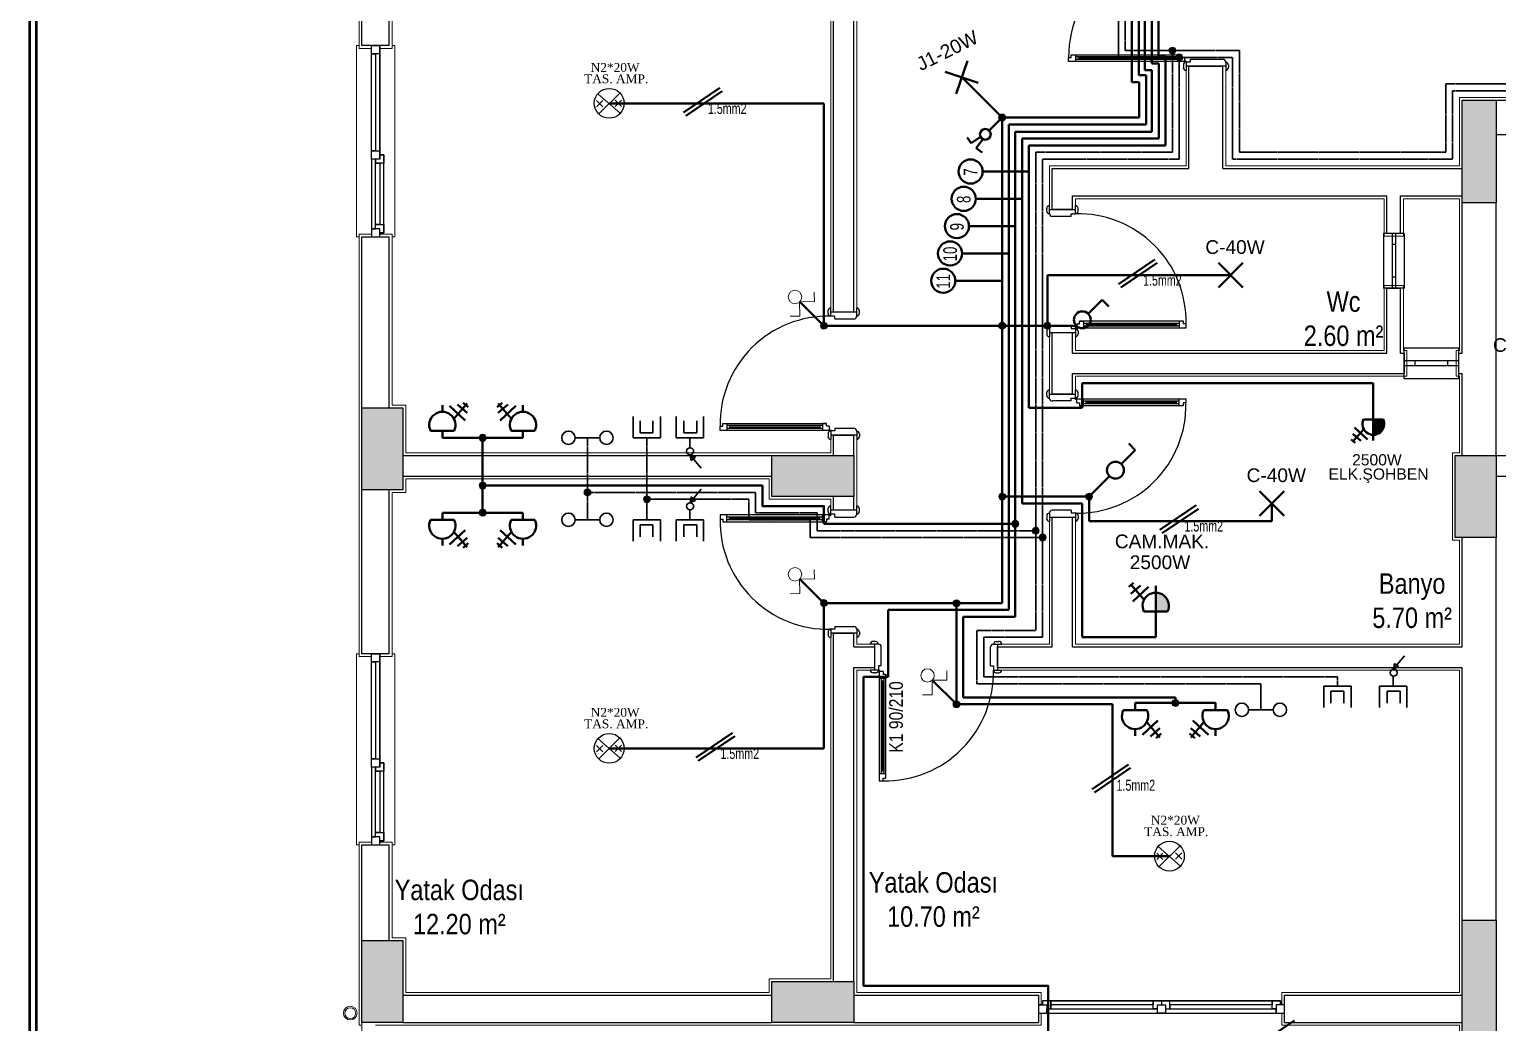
# Model space of a CAD drawing. Header units: metres. Extents: x 134072 to 172200, y 35728 to 38066.
# Drawn here: x 139762 to 140836, y 36184 to 36911 of the extents above; entities that cross this region are included whole.
import ezdxf
from ezdxf.enums import TextEntityAlignment as Align

# ---------------------------------------------------------------- set-up
doc = ezdxf.new("R2010")
doc.units = ezdxf.units.M
doc.linetypes.add('DASHED', pattern=[0.75, 0.5, -0.25])
for name, color, linetype in [('ANA', 10, 'Continuous'), ('den', 156, 'Continuous'), ('duvaR', 52, 'Continuous'), ('kapı', 129, 'Continuous'), ('Kolon', 175, 'Continuous'), ('pencere', 28, 'Continuous'), ('YAZI', 1, 'Continuous'), ('yazı', 7, 'Continuous')]:
    doc.layers.add(name, color=color, linetype=linetype)
for name, color, linetype, lineweight in [('Cizgi 20', 175, 'Continuous', 20), ('ELEKTRİK', 102, 'Continuous', 40), ('m_kuvvetliakım', 1, 'Continuous', 40), ('m_zayıfakım', 2, 'DASHED', 30), ('SEMBOL', 140, 'Continuous', 20), ('sıva', 145, 'Continuous', 5), ('Tarama 13', 221, 'Continuous', 13), ('Yagmur olugu', 201, 'Continuous', 15)]:
    doc.layers.add(name, color=color, linetype=linetype, lineweight=lineweight)
doc.styles.add('omr', font='ARIALN.TTF', dxfattribs={"height": 20})
doc.styles.add('ROMANTUR', font='arial.ttf', dxfattribs={"width": 0.7})
doc.styles.add('YAZI', font='times.ttf', dxfattribs={"height": 10.5})

# ---------------------------------------------------------------- blocks, each defined once
blk = doc.blocks.new('A$C26BE1022')
at = {"layer": 'kapı'}
for p, q in [((84.7, 100), (84.7, 97)), ((86.7, 100), (84.7, 100)), ((84.7, 100), (84.7, 24)), ((84.7, 97), (89.7, 97)), ((86.2, 27), (86.2, 97)), ((89.7, 102), (86.7, 102)), ((86.7, 102), (86.7, 100)), ((88.2, 27), (88.2, 97)), ((89.7, 22), (89.7, 102)), ((86.2, 95), (88.2, 95)), ((87.2, 29), (87.2, 95)), ((4.1, 23), (2.1, 23)), ((84.7, 27), (89.7, 27)), ((84.7, 24), (84.7, 27)), ((86.7, 24), (84.7, 24)), ((86.2, 29), (88.2, 29)), ((86.7, 22), (86.7, 24)), ((86.7, 22), (89.7, 22)), ((92.1, 23), (94.1, 23)), ((6.1, 21), (0, 21)), ((3.1, 2), (3.1, 21)), ((6.1, 18), (6.1, 21)), ((8.1, 18), (6.1, 18)), ((8.1, 18), (8.1, 4)), ((88.1, 18), (88.1, 4)), ((88.1, 18), (90.1, 18)), ((90.1, 18), (90.1, 21)), ((90.1, 21), (96.3, 21)), ((93.1, 2), (93.1, 21)), ((6, 2), (0, 2)), ((90.3, 2), (96.3, 2)), ((4.1, 0), (2.1, 0)), ((92.1, 0), (94.1, 0))]:
    blk.add_line(p, q, dxfattribs=at)
blk.add_circle((89.7, 21.5), 0.5, dxfattribs=at)
for centre, radius, start, end in [((85.1, 23), 79, 88.8629, 181.4339), ((2.2, 20.8), 2.16, 90.8248, 175.5973), ((4.1, 21), 2, 0.1131, 90), ((92.1, 21), 2, 90, 179.8869), ((94.1, 20.8), 2.16, 4.4027, 89.1752), ((2.2, 2.2), 2.16, 184.4053, 269.1726), ((4, 2), 2.01, 273.8031, 359.7977), ((5.9, 4.2), 2.19, 271.4185, 355.0939), ((90.3, 4.2), 2.19, 184.9061, 268.5815), ((92.3, 2), 2.01, 180.2023, 266.1969), ((94.1, 2.2), 2.16, 270.8274, 355.5947)]:
    blk.add_arc(centre, radius, start, end, dxfattribs=at)
blk = doc.blocks.new('A$C715B359D')
at = {"layer": 'ELEKTRİK', "lineweight": 20}
for p, q in [((0, 0.133), (0.011, 0.203)), ((0.106, 0.116), (0, 0.133)), ((0.088, 0.01), (0.106, 0.116)), ((0.156, 0), (0.088, 0.01))]:
    blk.add_line(p, q, dxfattribs=at)
blk.add_circle((0.145, 0.144), 0.049, dxfattribs=at)
blk = doc.blocks.new('m-priz')
at = {"layer": 'm_kuvvetliakım'}
for p, q in [((0, 13.9), (0, 18.8)), ((16.7, 7.4), (5.3, 18.1)), ((8.5, 8.7), (18.2, 19.9)), ((18.2, 13), (11.2, 19.1)), ((19, 17.1), (15.3, 20.4)), ((8.7, 0), (-8.7, 0))]:
    blk.add_line(p, q, dxfattribs=at)
blk.add_arc((0, 4.2), 9.63, 333.9421, 206.0579, dxfattribs=at)
blk = doc.blocks.new('m-telefon')
at = {"layer": 'm_zayıfakım', "color": 2, "linetype": 'Continuous', "ltscale": 100}
blk.add_line((-9, 0), (9, 0), dxfattribs=at)
for centre in [(-13.9, 0), (13.9, 0)]:
    blk.add_circle(centre, 4.9, dxfattribs=at)
blk = doc.blocks.new('m-anten')
at = {"layer": 'm_zayıfakım', "color": 30, "linetype": 'Continuous', "ltscale": 100}
for p, q in [((10, 0), (-10, 0)), ((-10, 0), (-10, -15.6)), ((10, -15.6), (10, 0)), ((-5, -3.7), (-5, -12.4)), ((4.4, -3.7), (-5, -3.7)), ((4.4, -12.4), (4.4, -3.7))]:
    blk.add_line(p, q, dxfattribs=at)
blk = doc.blocks.new('m-tv')
at = {"layer": 'm_zayıfakım', "color": 30, "linetype": 'Continuous', "ltscale": 100}
for p, q in [((-0.2, 12.7), (-8.3, 22.3)), ((-1, 16.7), (-4.1, 14.2)), ((-0.2, 12.7), (-4.1, 14.2)), ((-0.2, 12.7), (-1, 16.7)), ((10, 0), (-10, 0)), ((-10, 0), (-10, -15.6)), ((0, 0), (0, 7.4)), ((10, 0), (10, -15.6)), ((10, -15.6), (10, 0)), ((-5, -3.7), (-5, -12.4)), ((4.4, -3.7), (-5, -3.7)), ((4.4, -12.4), (4.4, -3.7))]:
    blk.add_line(p, q, dxfattribs=at)
blk.add_circle((-0.2, 9.9), 2.55, dxfattribs=at)
blk = doc.blocks.new('m-J1')
at = {"layer": 'm_kuvvetliakım'}
for p, q in [((-9, -9), (9, 9)), ((-9, 9), (9, -9))]:
    blk.add_line(p, q, dxfattribs=at)
blk = doc.blocks.new('m-anahtar')
at = {"layer": 'm_kuvvetliakım', "color": 6}
for p, q in [((-12.3, 0), (-26.8, 0)), ((-26.8, 0), (-26.8, -6.9))]:
    blk.add_line(p, q, dxfattribs=at)
blk.add_circle((-6.2, 0), 6.17, dxfattribs=at)
blk = doc.blocks.new('m-epriz')
at = {"layer": 'm_kuvvetliakım'}
blk.add_hatch(color=256, dxfattribs=at).paths.add_polyline_path([(0, 13.9), (0, 0), (8.7, 0, 0.554639)])
for p, q in [((-19.7, 18), (-16.2, 21)), ((-8.5, 8.7), (-18.2, 19.9)), ((-18.2, 13), (-11.2, 19.1)), ((-16.7, 7.4), (-5.3, 18.1)), ((0, 13.9), (0, 18.8)), ((0, 0), (0, 13.9)), ((8.7, 0), (-8.7, 0))]:
    blk.add_line(p, q, dxfattribs=at)
blk.add_arc((0, 4.2), 9.63, 333.9421, 206.0579, dxfattribs=at)
blk = doc.blocks.new('m-komutatör')
at = {"layer": 'm_kuvvetliakım', "color": 6}
for p, q in [((-24.8, 4), (-23.5, 12.1)), ((-12, 2), (-24.8, 4)), ((-12, -1.9), (-24.9, -4.1)), ((-24.9, -4.1), (-23.6, -12.2))]:
    blk.add_line(p, q, dxfattribs=at)
blk.add_circle((-6.2, 0), 6.17, dxfattribs=at)

msp = doc.modelspace()

# ---------------------------------------------------------------- hatches: boundary and pattern name
at = {"layer": 'SEMBOL'}
for points in [[(140595.4, 36895.5, -1), (140600.5, 36895.5, -1)], [(140600.4, 36890.5, -1), (140605.5, 36890.5, -1)], [(140470.9, 36846.5, 1), (140476, 36846.5, 1)], [(140340.4, 36694.1, 1), (140345.5, 36694.1, 1)], [(140470.9, 36694.1, 1), (140476, 36694.1, 1)], [(140504, 36694.1, 1), (140509.1, 36694.1, 1)], [(140090.7, 36612.1, -1), (140095.8, 36612.1, -1)], [(140090.7, 36577.1, -1), (140095.8, 36577.1, -1)], [(140167.4, 36572.1, -1), (140172.5, 36572.1, -1)], [(140470.9, 36569.1, -1), (140476, 36569.1, -1)], [(140534.4, 36569.1, -1), (140539.5, 36569.1, -1)], [(140090.7, 36557.3, 1), (140095.8, 36557.3, 1)], [(140211, 36567.1, -1), (140216.1, 36567.1, -1)], [(140480.4, 36549.1, 1), (140485.5, 36549.1, 1)], [(140495.4, 36544.1, -1), (140500.5, 36544.1, -1)], [(140500.4, 36539.1, -1), (140505.5, 36539.1, -1)], [(140340.4, 36491.1, 1), (140345.5, 36491.1, 1)], [(140437.4, 36491, 1), (140442.5, 36491, 1)], [(140597.6, 36418, 1), (140602.7, 36418, 1)], [(140437.4, 36417.1, 1), (140442.5, 36417.1, 1)]]:
    msp.add_hatch(color=1, dxfattribs=at).paths.add_polyline_path(points)
at = {"layer": 'Tarama 13'}
h = msp.add_hatch(dxfattribs=at)
h.set_pattern_fill('ANSI33,_O', color=256, scale=2)
h.set_pattern_definition([(45, (114691.315, 22063.553), (-8.980256, 8.980256), []), (45, (114700.295, 22063.553), (-8.980256, 8.980256), [6.35, -3.175])])
h.paths.add_polyline_path([(140035, 37659.1), (140005, 37659.1), (140005, 37599.1), (140035, 37599.1)])
h.paths.add_polyline_path([(140490, 37659.1), (140460, 37659.1), (140460, 37599.1), (140490, 37599.1)])
h.paths.add_polyline_path([(140835, 37784.1), (140810, 37784.1), (140810, 37609.1), (140835, 37609.1)])
h.paths.add_polyline_path([(141450, 37784.1), (141425, 37784.1), (141425, 37609.1), (141450, 37609.1)])
h.paths.add_polyline_path([(141450, 37329.1), (141420, 37329.1), (141420, 37269.1), (141450, 37269.1)])
h.paths.add_polyline_path([(141450, 37084.1), (141425, 37084.1), (141425, 37009.1), (141450, 37009.1)])
h.paths.add_polyline_path([(140835, 37084.1), (140810, 37084.1), (140810, 37009.1), (140835, 37009.1)])
h.paths.add_polyline_path([(140835, 37294.1), (140605, 37294.1), (140605, 37269.1), (140835, 37269.1)])
h.paths.add_polyline_path([(140490, 37084.1), (140315, 37084.1), (140315, 37059.1), (140490, 37059.1)])
h.paths.add_polyline_path([(140035, 37119.1), (140005, 37119.1), (140005, 37059.1), (140035, 37059.1)])
h.paths.add_polyline_path([(140835, 36859.1), (140810, 36859.1), (140810, 36784.1), (140835, 36784.1)])
h.paths.add_polyline_path([(140835, 36599.1), (140805, 36599.1), (140805, 36539.1), (140835, 36539.1)])
h.paths.add_polyline_path([(140835, 36259.1), (140810, 36259.1), (140810, 36084.1), (140835, 36084.1)])
h.paths.add_polyline_path([(140365, 36214.1), (140305, 36214.1), (140305, 36184.1), (140365, 36184.1)])
h.paths.add_polyline_path([(140035, 36244.1), (140005, 36244.1), (140005, 36184.1), (140035, 36184.1)])
h.paths.add_polyline_path([(140035, 36634.1), (140005, 36634.1), (140005, 36574.1), (140035, 36574.1)])
h.paths.add_polyline_path([(140365, 36599.1), (140305, 36599.1), (140305, 36569.1), (140365, 36569.1)])
h.paths.add_polyline_path([(141450, 36599.1), (141420, 36599.1), (141420, 36539.1), (141450, 36539.1)])
h.paths.add_polyline_path([(141450, 36259.1), (141425, 36259.1), (141425, 36084.1), (141450, 36084.1)])
h.paths.add_polyline_path([(141830, 36114.1), (141770, 36114.1), (141770, 36084.1), (141830, 36084.1)])
h.paths.add_polyline_path([(141800, 36599.1), (141770, 36599.1), (141770, 36539.1), (141800, 36539.1)])
h.paths.add_polyline_path([(141930, 36809.1), (141755, 36809.1), (141755, 36784.1), (141930, 36784.1)])
h.paths.add_polyline_path([(141450, 36859.1), (141425, 36859.1), (141425, 36784.1), (141450, 36784.1)])
h.paths.add_polyline_path([(142320, 36114.1), (142260, 36114.1), (142260, 36084.1), (142320, 36084.1)])
h.paths.add_polyline_path([(142420, 36599.1), (142295, 36599.1), (142295, 36574.1), (142420, 36574.1)])
h.paths.add_polyline_path([(142420, 36964.1), (142390, 36964.1), (142390, 36904.1), (142420, 36904.1)])
h.paths.add_polyline_path([(142420, 37294.1), (142295, 37294.1), (142295, 37269.1), (142420, 37269.1)])
h.paths.add_polyline_path([(141800, 37329.1), (141770, 37329.1), (141770, 37269.1), (141800, 37269.1)])
h.paths.add_polyline_path([(141930, 37084.1), (141755, 37084.1), (141755, 37059.1), (141930, 37059.1)])
h.paths.add_polyline_path([(142320, 37784.1), (142260, 37784.1), (142260, 37754.1), (142320, 37754.1)])
h.paths.add_polyline_path([(141830, 37784.1), (141770, 37784.1), (141770, 37754.1), (141830, 37754.1)])

# ---------------------------------------------------------------- linework, layer by layer
at = {"lineweight": 50}
for p, q in [((139761.6, 37981.4, 127785.9), (139761.6, 35933.9, 127785.9)), ((139766.6, 37976.4, 127785.9), (139766.6, 35938.9, 127785.9))]:
    msp.add_line(p, q, dxfattribs=at)
at = {"layer": 'ANA'}
for p, q in [((140181.2, 36859), (140176.6, 36854.3)), ((140176.6, 36859), (140181.2, 36854.3)), ((140190.3, 36859.3), (140194.9, 36854.6)), ((140194.9, 36859.3), (140190.3, 36854.6)), ((140181.2, 36386.9), (140176.6, 36382.3)), ((140176.6, 36386.9), (140181.2, 36382.3)), ((140190.3, 36387.2), (140194.9, 36382.6)), ((140194.9, 36387.2), (140190.3, 36382.6)), ((140591.1, 36308), (140586.5, 36303.4)), ((140586.5, 36308), (140591.1, 36303.4)), ((140600.2, 36308.3), (140604.8, 36303.7)), ((140604.8, 36308.3), (140600.2, 36303.7))]:
    msp.add_line(p, q, dxfattribs=at)
for centre in [(140185.9, 36856.9), (140185.9, 36384.8), (140595.8, 36305.9)]:
    msp.add_circle(centre, 10.9, dxfattribs=at)
at = {"layer": 'Cizgi 20'}
msp.add_lwpolyline([(140810, 36084.1), (140365, 36084.1), (140365, 36034.1), (140005, 36034.1), (140005, 36184.1)], dxfattribs=at)
at = {"layer": 'den', "lineweight": 5}
for points in [[(140003, 36759.1), (140001, 36759.1), (140001, 36899.1), (140003, 36899.1)], [(140027, 36759.1), (140029, 36759.1), (140029, 36899.1), (140027, 36899.1)], [(140003, 36314.1), (140001, 36314.1), (140001, 36454.1), (140003, 36454.1)], [(140027, 36314.1), (140029, 36314.1), (140029, 36454.1), (140027, 36454.1)]]:
    msp.add_lwpolyline(points, dxfattribs=at)
at = {"layer": 'duvaR'}
for p, q in [((140005, 36899.1), (140005, 37059.1)), ((140025, 36899.1), (140025, 37059.1)), ((140350, 36704.1), (140350, 37059.1)), ((140365, 36704.1), (140365, 37059.1)), ((140025, 36899.1), (140005, 36899.1)), ((140610, 36809.1), (140610, 36884.1)), ((140610, 36884.1), (140635, 36884.1)), ((140635, 36809.1), (140635, 36884.1)), ((140835, 36859.1), (141135, 36859.1)), ((140835, 36834.1), (141125, 36834.1)), ((140510, 36809.1), (140610, 36809.1)), ((140510, 36779.1), (140510, 36809.1)), ((140635, 36809.1), (140765, 36809.1)), ((140765, 36809.1), (140810, 36809.1)), ((140525, 36789.1), (140610, 36789.1)), ((140525, 36779.1), (140525, 36789.1)), ((140610, 36789.1), (140755, 36789.1)), ((140755, 36761.6), (140755, 36789.1)), ((140765, 36761.6), (140765, 36789.1)), ((140765, 36789.1), (140810, 36789.1)), ((140525, 36779.1), (140510, 36779.1)), ((140810, 36674.1), (140810, 36784.1)), ((140835, 36674.1), (140835, 36784.1)), ((140005, 36634.1), (140005, 36759.1)), ((140005, 36759.1), (140025, 36759.1)), ((140025, 36634.1), (140025, 36759.1)), ((140765, 36761.6), (140755, 36761.6)), ((140755, 36674.1), (140755, 36721.6)), ((140755, 36721.6), (140765, 36721.6)), ((140765, 36674.1), (140765, 36721.6)), ((140365, 36704.1), (140350, 36704.1)), ((140510, 36644.1), (140510, 36689.1)), ((140510, 36689.1), (140525, 36689.1)), ((140525, 36674.1), (140525, 36689.1)), ((140525, 36674.1), (140755, 36674.1)), ((140765, 36674.1), (140767.5, 36674.1)), ((140767.5, 36674.1), (140767.5, 36659.1)), ((140807.5, 36674.1), (140810, 36674.1)), ((140807.5, 36659.1), (140807.5, 36674.1)), ((140835, 36599.1), (140835, 36674.1)), ((140525, 36644.1), (140525, 36659.1)), ((140525, 36659.1), (140765, 36659.1)), ((140765, 36659.1), (140767.5, 36659.1)), ((140807.5, 36659.1), (140810, 36659.1)), ((140810, 36599.1), (140810, 36659.1)), ((140525, 36644.1), (140510, 36644.1)), ((140350, 36599.1), (140350, 36614.1)), ((140350, 36614.1), (140365, 36614.1)), ((140365, 36599.1), (140365, 36614.1)), ((140035, 36599.1), (140305, 36599.1)), ((140835, 36599.1), (141005, 36599.1)), ((140035, 36584.1), (140305, 36584.1)), ((140835, 36584.1), (141020, 36584.1)), ((140005, 36454.1), (140005, 36574.1)), ((140025, 36454.1), (140025, 36574.1)), ((140350, 36559.1), (140350, 36569.1)), ((140365, 36559.1), (140365, 36569.1)), ((140365, 36559.1), (140350, 36559.1)), ((140510, 36459.1), (140510, 36554.1)), ((140510, 36554.1), (140525, 36554.1)), ((140525, 36459.1), (140525, 36554.1)), ((140810, 36459.1), (140810, 36539.1)), ((140835, 36459.1), (140835, 36539.1)), ((140350, 36459.1), (140350, 36469.1)), ((140350, 36469.1), (140365, 36469.1)), ((140365, 36459.1), (140365, 36469.1)), ((140025, 36454.1), (140005, 36454.1)), ((140350, 36214.1), (140350, 36459.1)), ((140365, 36459.1), (140380, 36459.1)), ((140380, 36459.1), (140380, 36444.1)), ((140470, 36459.1), (140510, 36459.1)), ((140470, 36444.1), (140470, 36459.1)), ((140525, 36459.1), (140810, 36459.1)), ((140835, 36259.1), (140835, 36459.1)), ((140365, 36444.1), (140380, 36444.1)), ((140365, 36214.1), (140365, 36444.1)), ((140470, 36444.1), (140510, 36444.1)), ((140510, 36444.1), (140810, 36444.1)), ((140810, 36259.1), (140810, 36444.1)), ((140005, 36244.1), (140005, 36314.1)), ((140005, 36314.1), (140025, 36314.1)), ((140025, 36244.1), (140025, 36314.1)), ((140035, 36204.1), (140305, 36204.1)), ((140365, 36204.1), (140500, 36204.1)), ((140500, 36204.1), (140500, 36184.1)), ((140680, 36204.1), (140810, 36204.1)), ((140680, 36184.1), (140680, 36204.1)), ((140035, 36184.1), (140305, 36184.1)), ((140365, 36184.1), (140500, 36184.1)), ((140680, 36184.1), (140810, 36184.1))]:
    msp.add_line(p, q, dxfattribs=at)
at = {"layer": 'ELEKTRİK', "color": 5}
msp.add_line((140324.6, 36856.8), (140343, 36856.8), dxfattribs=at)
at = {"layer": 'ELEKTRİK'}
for p, q in [((140325.3, 36711.7), (140343, 36694.1)), ((140422.3, 36434.7), (140440, 36417.1))]:
    msp.add_line(p, q, dxfattribs=at)
at = {"layer": 'kapı'}
for p, q in [((140522, 36887.5), (140522, 36890.5)), ((140522, 36890.5), (140524, 36890.5)), ((140606.9, 36887.5), (140522, 36887.5)), ((140524, 36892.5), (140527, 36892.5)), ((140524, 36890.5), (140524, 36892.5)), ((140524, 36892.5), (140604.9, 36892.5)), ((140527, 36892.5), (140527, 36887.5)), ((140601.9, 36891), (140527, 36891)), ((140601.9, 36889), (140527, 36889)), ((140529, 36891), (140529, 36889)), ((140600, 36890), (140529, 36890)), ((140600, 36891), (140600, 36889)), ((140601.9, 36892.5), (140601.9, 36887.5)), ((140604.9, 36892.5), (140601.9, 36892.5)), ((140604.9, 36890.5), (140604.9, 36892.5)), ((140606.9, 36890.5), (140604.9, 36890.5)), ((140606, 36885.1), (140606, 36883.1)), ((140606.9, 36890.5), (140606.9, 36887.5)), ((140611, 36887.1), (140608, 36887.1)), ((140608, 36887.1), (140608, 36880.9)), ((140637, 36884.1), (140608, 36884.1)), ((140611, 36889.1), (140635, 36889.1)), ((140611, 36889.1), (140611, 36887.1)), ((140637, 36886.9), (140637, 36880.9)), ((140639, 36885.1), (140639, 36883.1)), ((140346, 36703.1), (140346, 36705.1)), ((140348, 36701.1), (140348, 36707.2)), ((140367, 36704.1), (140348, 36704.1)), ((140351, 36701.1), (140348, 36701.1)), ((140351, 36699.1), (140351, 36701.1)), ((140367, 36701.2), (140367, 36707.2)), ((140369, 36703.1), (140369, 36705.1)), ((140351, 36699.1), (140365, 36699.1)), ((140508, 36641.2), (140508, 36647.2)), ((140527, 36641.1), (140527, 36647.2)), ((140506, 36643.1), (140506, 36645.1)), ((140508, 36644.1), (140527, 36644.1)), ((140524, 36639.1), (140510, 36639.1)), ((140524, 36641.1), (140527, 36641.1)), ((140524, 36639.1), (140524, 36641.1)), ((140528, 36637.6), (140528, 36640.6)), ((140528, 36640.6), (140607.9, 36640.6)), ((140528, 36637.6), (140530, 36637.6)), ((140529, 36643.1), (140529, 36645.1)), ((140530, 36637.6), (140530, 36635.6)), ((140530, 36635.6), (140533, 36635.6)), ((140605.9, 36635.6), (140530, 36635.6)), ((140533, 36635.6), (140533, 36640.6)), ((140533, 36639.1), (140602.9, 36639.1)), ((140533, 36637.1), (140602.9, 36637.1)), ((140534.9, 36637.1), (140534.9, 36639.1)), ((140534.9, 36638.1), (140600.9, 36638.1)), ((140600.9, 36637.1), (140600.9, 36639.1)), ((140602.9, 36635.6), (140602.9, 36640.6)), ((140605.9, 36635.6), (140602.9, 36635.6)), ((140607.9, 36637.6), (140605.9, 36637.6)), ((140605.9, 36637.6), (140605.9, 36635.6)), ((140607.9, 36640.6), (140607.9, 36637.6)), ((140267, 36617.5), (140267, 36620.5)), ((140267, 36620.5), (140269, 36620.5)), ((140346.9, 36617.5), (140267, 36617.5)), ((140269, 36622.5), (140272, 36622.5)), ((140269, 36620.5), (140269, 36622.5)), ((140269, 36622.5), (140344.9, 36622.5)), ((140272, 36622.5), (140272, 36617.5)), ((140341.9, 36621), (140272, 36621)), ((140341.9, 36619), (140272, 36619)), ((140274, 36621), (140274, 36619)), ((140340, 36620), (140274, 36620)), ((140340, 36621), (140340, 36619)), ((140341.9, 36622.5), (140341.9, 36617.5)), ((140344.9, 36622.5), (140341.9, 36622.5)), ((140344.9, 36620.5), (140344.9, 36622.5)), ((140346.9, 36620.5), (140344.9, 36620.5)), ((140346, 36615.1), (140346, 36613.1)), ((140346.9, 36620.5), (140346.9, 36617.5)), ((140351, 36617.1), (140348, 36617.1)), ((140348, 36617.1), (140348, 36610.9)), ((140367, 36614.1), (140348, 36614.1)), ((140351, 36619.1), (140365, 36619.1)), ((140351, 36619.1), (140351, 36617.1)), ((140367, 36616.9), (140367, 36610.9)), ((140369, 36615.1), (140369, 36613.1)), ((140346, 36558.1), (140346, 36560.1)), ((140348, 36556.1), (140348, 36562.2)), ((140367, 36556.2), (140367, 36562.2)), ((140369, 36558.1), (140369, 36560.1)), ((140267, 36555.6), (140267, 36552.6)), ((140346.9, 36555.6), (140267, 36555.6)), ((140267, 36552.6), (140269, 36552.6)), ((140269, 36552.6), (140269, 36550.6)), ((140269, 36550.6), (140272, 36550.6)), ((140269, 36550.6), (140344.9, 36550.6)), ((140272, 36550.6), (140272, 36555.6)), ((140341.9, 36554.1), (140272, 36554.1)), ((140341.9, 36552.1), (140272, 36552.1)), ((140274, 36552.1), (140274, 36554.1)), ((140340, 36553.1), (140274, 36553.1)), ((140340, 36552.1), (140340, 36554.1)), ((140341.9, 36550.6), (140341.9, 36555.6)), ((140344.9, 36550.6), (140341.9, 36550.6)), ((140344.9, 36552.6), (140344.9, 36550.6)), ((140346.9, 36552.6), (140344.9, 36552.6)), ((140346.9, 36552.6), (140346.9, 36555.6)), ((140367, 36559.1), (140348, 36559.1)), ((140351, 36556.1), (140348, 36556.1)), ((140351, 36554.1), (140351, 36556.1)), ((140351, 36554.1), (140365, 36554.1)), ((140506, 36555.1), (140506, 36553.1)), ((140508, 36556.9), (140508, 36550.9)), ((140508, 36554.1), (140527, 36554.1)), ((140524, 36559.1), (140510, 36559.1)), ((140524, 36559.1), (140524, 36557.1)), ((140524, 36557.1), (140527, 36557.1)), ((140527, 36557.1), (140527, 36550.9)), ((140529, 36555.1), (140529, 36553.1)), ((140351, 36474.1), (140365, 36474.1)), ((140351, 36474.1), (140351, 36472.1)), ((140346, 36470.1), (140346, 36468.1)), ((140351, 36472.1), (140348, 36472.1)), ((140348, 36472.1), (140348, 36465.9)), ((140367, 36469.1), (140348, 36469.1)), ((140367, 36471.9), (140367, 36465.9)), ((140369, 36470.1), (140369, 36468.1)), ((140381, 36463.1), (140379, 36463.1)), ((140469, 36463.1), (140471, 36463.1)), ((140382.8, 36461.1), (140376.8, 36461.1)), ((140380, 36461.1), (140380, 36442.1)), ((140385, 36445.1), (140385, 36459.1)), ((140465, 36445.1), (140465, 36459.1)), ((140467.1, 36461.1), (140473.1, 36461.1)), ((140470, 36461.1), (140470, 36442.1)), ((140383, 36442.1), (140376.8, 36442.1)), ((140383, 36445.1), (140383, 36442.1)), ((140385, 36445.1), (140383, 36445.1)), ((140465, 36445.1), (140467, 36445.1)), ((140467, 36445.1), (140467, 36442.1)), ((140467, 36442.1), (140473.1, 36442.1)), ((140381, 36440.1), (140379, 36440.1)), ((140386.4, 36441), (140383.4, 36441)), ((140383.4, 36441), (140383.4, 36361.1)), ((140388.4, 36436), (140383.4, 36436)), ((140384.9, 36436), (140384.9, 36366.1)), ((140386.9, 36434.1), (140384.9, 36434.1)), ((140385.9, 36434.1), (140385.9, 36368.1)), ((140386.4, 36441), (140386.4, 36439)), ((140386.4, 36439), (140388.4, 36439)), ((140386.9, 36436), (140386.9, 36366.1)), ((140388.4, 36439), (140388.4, 36436)), ((140388.4, 36363.1), (140388.4, 36439)), ((140469, 36440.1), (140471, 36440.1)), ((140386.9, 36368.1), (140384.9, 36368.1)), ((140388.4, 36366.1), (140383.4, 36366.1)), ((140383.4, 36361.1), (140386.4, 36361.1)), ((140386.4, 36361.1), (140386.4, 36363.1)), ((140386.4, 36363.1), (140388.4, 36363.1)), ((140388.4, 36363.1), (140388.4, 36366.1))]:
    msp.add_line(p, q, dxfattribs=at)
for centre in [(140607.4, 36887.5), (140527.5, 36640.6), (140347.4, 36617.5), (140347.4, 36555.6), (140383.4, 36441.5)]:
    msp.add_circle(centre, 0.5, dxfattribs=at)
for centre, radius, start, end in [((140614, 36889.2), 92, 93.7788, 179.1947), ((140608, 36885.1), 2, 90.1131, 180), ((140608.1, 36883.1), 2.16, 180.8248, 265.5973), ((140634.8, 36886.9), 2.19, 1.4185, 85.0939), ((140636.9, 36884.9), 2.01, 3.8031, 89.7977), ((140636.8, 36883.1), 2.16, 274.4053, 359.1726), ((140346, 36622.1), 79, 88.5661, 181.1371), ((140348.1, 36705), 2.16, 94.4027, 179.1752), ((140348, 36703.1), 2, 180, 269.8869), ((140364.8, 36701.2), 2.19, 274.9061, 358.5815), ((140366.8, 36705), 2.16, 0.8274, 85.5947), ((140366.9, 36703.2), 2.01, 270.2023, 356.1969), ((140508.1, 36645), 2.16, 94.4053, 179.1726), ((140526.8, 36645), 2.16, 0.8248, 85.5973), ((140508, 36643.2), 2.01, 183.8031, 269.7977), ((140510.1, 36641.2), 2.19, 181.4185, 265.0939), ((140527, 36643.1), 2, 270.1131, 0), ((140528.9, 36636), 79, 268.5661, 1.1371), ((140348, 36615.1), 2, 90.1131, 180), ((140364.8, 36616.9), 2.19, 1.4185, 85.0939), ((140366.9, 36614.9), 2.01, 3.8031, 89.7977), ((140348.1, 36613.1), 2.16, 180.8248, 265.5973), ((140366.8, 36613.1), 2.16, 274.4053, 359.1726), ((140348.1, 36560), 2.16, 94.4027, 179.1752), ((140366.8, 36560), 2.16, 0.8274, 85.5947), ((140346, 36551), 79, 178.8629, 271.4339), ((140348, 36558.1), 2, 180, 269.8869), ((140364.8, 36556.2), 2.19, 274.9061, 358.5815), ((140366.9, 36558.2), 2.01, 270.2023, 356.1969), ((140508, 36554.9), 2.01, 90.2023, 176.1969), ((140508.1, 36553.1), 2.16, 180.8274, 265.5947), ((140510.1, 36556.9), 2.19, 94.9061, 178.5815), ((140527, 36555.1), 2, 0, 89.8869), ((140526.8, 36553.1), 2.16, 274.4027, 359.1752), ((140364.8, 36471.9), 2.19, 1.4185, 85.0939), ((140348, 36470.1), 2, 90.1131, 180), ((140348.1, 36468.1), 2.16, 180.8248, 265.5973), ((140366.9, 36469.9), 2.01, 3.8031, 89.7977), ((140366.8, 36468.1), 2.16, 274.4053, 359.1726), ((140379, 36460.9), 2.16, 90.8274, 175.5947), ((140380.8, 36461), 2.01, 0.2023, 86.1969), ((140469.1, 36461), 2.01, 93.8031, 179.7977), ((140470.9, 36460.9), 2.16, 4.4053, 89.1726), ((140382.8, 36458.9), 2.19, 4.9061, 88.5815), ((140467.1, 36458.9), 2.19, 91.4185, 175.0939), ((140379, 36442.2), 2.16, 184.4027, 269.1752), ((140381, 36442.1), 2, 270, 359.8869), ((140388, 36440.1), 79, 268.8629, 1.4339), ((140469, 36442.1), 2, 180.1131, 270), ((140470.9, 36442.2), 2.16, 270.8248, 355.5973)]:
    msp.add_arc(centre, radius, start, end, dxfattribs=at)
at = {"layer": 'Kolon'}
for p, q in [((140810, 36784.1), (140810, 36859.1)), ((140810, 36859.1), (140835, 36859.1)), ((140835, 36859.1), (140835, 36784.1)), ((140835, 36784.1), (140810, 36784.1)), ((140005, 36634.1), (140035, 36634.1)), ((140005, 36574.1), (140005, 36634.1)), ((140035, 36634.1), (140035, 36574.1)), ((140305, 36569.1), (140305, 36599.1)), ((140305, 36599.1), (140365, 36599.1)), ((140365, 36599.1), (140365, 36569.1)), ((140805, 36539.1), (140805, 36599.1)), ((140805, 36599.1), (140835, 36599.1)), ((140835, 36599.1), (140835, 36539.1)), ((140035, 36574.1), (140005, 36574.1)), ((140365, 36569.1), (140305, 36569.1)), ((140835, 36539.1), (140805, 36539.1)), ((140810, 36084.1), (140810, 36259.1)), ((140810, 36259.1), (140835, 36259.1)), ((140835, 36259.1), (140835, 36084.1)), ((140005, 36184.1), (140005, 36244.1)), ((140005, 36244.1), (140035, 36244.1)), ((140035, 36244.1), (140035, 36184.1)), ((140305, 36184.1), (140305, 36214.1)), ((140305, 36214.1), (140365, 36214.1)), ((140365, 36214.1), (140365, 36184.1)), ((140035, 36184.1), (140005, 36184.1)), ((140365, 36184.1), (140305, 36184.1))]:
    msp.add_line(p, q, dxfattribs=at)
at = {"layer": 'm_kuvvetliakım', "color": 5}
for p, q in [((140568.4, 37008.5), (140568.4, 36877.5)), ((140573.4, 37008.5), (140573.4, 36877.5)), ((140473.4, 36846.5), (140443.9, 36876)), ((140568.4, 36877.5), (140568.4, 36872.5)), ((140568.4, 36872.5), (140573.7, 36872.5)), ((140573.4, 36877.5), (140578.7, 36877.5)), ((140573.7, 36872.5), (140573.7, 36846.5)), ((140578.7, 36877.5), (140578.7, 36841.5)), ((140266.8, 36868.3), (140240.2, 36850.3)), ((140268.5, 36865.8), (140241.9, 36847.8)), ((140185.8, 36856.8), (140324.6, 36856.8)), ((140343, 36702.1), (140343, 36856.8)), ((140489.4, 36846.5), (140473.4, 36846.5)), ((140473.4, 36846.5), (140473.4, 36841.5)), ((140473.4, 36841.5), (140473.4, 36687.5)), ((140489.4, 36841.5), (140478.4, 36841.5)), ((140478.4, 36841.5), (140478.4, 36687.5)), ((140573.7, 36846.5), (140489.4, 36846.5)), ((140578.7, 36841.5), (140489.4, 36841.5)), ((140459.2, 36807), (140493, 36807)), ((140454.2, 36787), (140488, 36787)), ((140449.2, 36767), (140483, 36767)), ((140444.2, 36747), (140478, 36747)), ((140585.1, 36742.6), (140558.6, 36724.6)), ((140586.8, 36740.1), (140560.3, 36722.1)), ((140439.2, 36727), (140473, 36727)), ((140506.5, 36694.1), (140506.5, 36731.1)), ((140506.5, 36731.1), (140640.6, 36731.1)), ((140343, 36702.1), (140343, 36694.1)), ((140343, 36694.1), (140351, 36694.1)), ((140351, 36694.1), (140365, 36694.1)), ((140365, 36694.1), (140483, 36694.1)), ((140483, 36694.1), (140506.5, 36694.1)), ((140506.5, 36694.1), (140527.7, 36694.1)), ((140473.4, 36687.5), (140473.4, 36638.5)), ((140478.4, 36687.5), (140478.4, 36638.5)), ((140473.4, 36638.5), (140473.4, 36552.5)), ((140478.4, 36638.5), (140478.4, 36552.5)), ((140524, 36569.1), (140473.5, 36569.1)), ((140524, 36569.1), (140537, 36569.1)), ((140537, 36569.1), (140537, 36551.2)), ((140615.4, 36562.7), (140588.9, 36544.7)), ((140617.1, 36560.2), (140590.6, 36542.2)), ((140670.7, 36564.1), (140670.7, 36551.2)), ((140473.4, 36552.5), (140473.4, 36491.1)), ((140478.4, 36552.5), (140478.4, 36486.1)), ((140670.7, 36551.2), (140537, 36551.2)), ((140473.4, 36491.1), (140343, 36491.1)), ((140343, 36491.1), (140343, 36459.1)), ((140390, 36445.1), (140390, 36486.1)), ((140450, 36486.1), (140390, 36486.1)), ((140440, 36491), (140440, 36476.1)), ((140468, 36486.1), (140450, 36486.1)), ((140478.4, 36486.1), (140468, 36486.1)), ((140440, 36476.1), (140440, 36459.1)), ((140343, 36384.7), (140343, 36459.1)), ((140440, 36459.1), (140440, 36445.1)), ((140390, 36445.1), (140390, 36437.1)), ((140440, 36445.1), (140440, 36427.1)), ((140390, 36437.1), (140382, 36437.1)), ((140440, 36427.1), (140440, 36417.1)), ((140440, 36417.1), (140554.2, 36417.1)), ((140554.2, 36417.1), (140554.2, 36305.9)), ((140276, 36396.2), (140249.4, 36378.2)), ((140277.7, 36393.7), (140251.1, 36375.7)), ((140185.8, 36384.7), (140343, 36384.7)), ((140565.8, 36373), (140539.2, 36355)), ((140567.4, 36370.5), (140540.9, 36352.5)), ((140554.2, 36305.9), (140595.8, 36305.8)), ((140687.4, 36185.7), (140660.9, 36167.7))]:
    msp.add_line(p, q, dxfattribs=at)
at = {"layer": 'm_kuvvetliakım'}
for p, q in [((140577.9, 37009), (140577.9, 36886.1)), ((140582.9, 37009), (140582.9, 36886.1)), ((140587.9, 37002), (140587.9, 36891.1)), ((140577.9, 36886.1), (140577.9, 36881.1)), ((140582.9, 36886.1), (140588, 36886.1)), ((140587.9, 36891.1), (140593, 36891.1)), ((140588, 36886.1), (140588, 36831.1)), ((140593, 36891.1), (140593, 36826.1)), ((140577.9, 36881.1), (140582.9, 36881.1)), ((140582.9, 36881.1), (140583, 36881.1)), ((140583, 36881.1), (140583, 36836.1)), ((140493, 36836.1), (140483, 36836.1)), ((140483, 36836.1), (140483, 36826.1)), ((140493, 36831.1), (140488, 36831.1)), ((140488, 36831.1), (140488, 36826.1)), ((140583, 36836.1), (140493, 36836.1)), ((140588, 36831.1), (140493, 36831.1)), ((140483, 36826.1), (140483, 36777.1)), ((140488, 36826.1), (140488, 36777.1)), ((140593, 36826.1), (140493, 36826.1)), ((140493, 36826.1), (140493, 36777.1)), ((140483, 36777.1), (140483, 36691.1)), ((140488, 36777.1), (140488, 36691.1)), ((140493, 36777.1), (140493, 36691.1)), ((140483, 36691.1), (140483, 36481.1)), ((140488, 36691.1), (140488, 36564.1)), ((140493, 36691.1), (140493, 36634.1)), ((140745, 36652.1), (140532, 36652.1)), ((140532, 36652.1), (140532, 36642.1)), ((140745, 36625.6), (140745, 36652.1)), ((140532, 36634.1), (140532, 36642.1)), ((140510, 36634.1), (140493, 36634.1)), ((140524, 36634.1), (140510, 36634.1)), ((140524, 36634.1), (140532, 36634.1)), ((140063.8, 36612.1), (140063.8, 36617.3)), ((140122.8, 36612.1), (140122.8, 36617.3)), ((140093.3, 36612.1), (140063.8, 36612.1)), ((140093.3, 36612.1), (140093.3, 36609.6)), ((140093.3, 36612.1), (140093.3, 36606.1)), ((140093.3, 36612.1), (140093.3, 36609.6)), ((140093.3, 36612.1), (140093.3, 36606.1)), ((140093.3, 36612.1), (140122.8, 36612.1)), ((140093.3, 36606.1), (140093.3, 36577.1)), ((140298, 36577.1), (140093.3, 36577.1)), ((140093.3, 36557.3), (140093.3, 36577.1)), ((140488, 36564.1), (140510, 36564.1)), ((140524, 36564.1), (140510, 36564.1)), ((140524, 36564.1), (140532, 36564.1)), ((140532, 36564.1), (140532, 36466.1)), ((140093.3, 36557.3), (140063.8, 36557.3)), ((140063.8, 36557.3), (140063.8, 36552)), ((140093.3, 36557.3), (140122.8, 36557.3)), ((140122.8, 36557.3), (140122.8, 36552)), ((140343, 36549.1), (140351, 36549.1)), ((140351, 36549.1), (140365, 36549.1)), ((140365, 36549.1), (140483, 36549.1)), ((140485.4, 36549.1), (140485.5, 36549.1)), ((140325.3, 36508.7), (140343, 36491.1)), ((140585.8, 36484.9), (140585.8, 36466.1)), ((140450, 36481.1), (140445, 36481.1)), ((140445, 36481.1), (140445, 36476.1)), ((140445, 36476.1), (140445, 36459.1)), ((140468, 36481.1), (140450, 36481.1)), ((140483, 36481.1), (140468, 36481.1)), ((140532, 36466.1), (140585.8, 36466.1)), ((140445, 36459.1), (140445, 36445.1)), ((140445, 36445.1), (140445, 36427.1)), ((140445, 36427.1), (140445, 36422.1)), ((140445, 36422.1), (140450, 36422.1)), ((140450, 36422.1), (140468, 36422.1)), ((140468, 36422.1), (140510, 36422.1)), ((140510, 36422.1), (140600.2, 36422.1)), ((140600.2, 36418), (140600.2, 36422.1)), ((140600.2, 36418), (140570.7, 36418)), ((140570.7, 36418), (140570.7, 36412.7)), ((140600.2, 36418), (140629.6, 36418)), ((140629.6, 36418), (140629.6, 36412.7))]:
    msp.add_line(p, q, dxfattribs=at)
at = {"layer": 'm_kuvvetliakım', "color": 6}
for p, q in [((140463.9, 36837), (140473.4, 36846.5)), ((140537, 36569.1), (140551.9, 36584))]:
    msp.add_line(p, q, dxfattribs=at)
at = {"layer": 'm_kuvvetliakım'}
msp.add_lwpolyline([(140298, 36577.1), (140298, 36562.1), (140343, 36562.1), (140343, 36557.1), (140343, 36549.1)], dxfattribs=at)
at = {"layer": 'm_kuvvetliakım', "color": 5}
msp.add_lwpolyline([(140382, 36437.1), (140372, 36437.1), (140372, 36216.1), (140372, 36211.1), (140507, 36211.1), (140507, 36174.2)], dxfattribs=at)
for centre in [(140450.3, 36807), (140445.3, 36787), (140440.3, 36767), (140435.3, 36747), (140430.3, 36727)]:
    msp.add_circle(centre, 8.85, dxfattribs=at)
at = {"layer": 'm_zayıfakım'}
for p, q in [((140563.4, 37023.5), (140563.4, 36895.5)), ((140563.4, 36895.5), (140647, 36895.5)), ((140598, 36886.1), (140598, 36895.5)), ((140498, 36777.1), (140498, 36471.1)), ((140170, 36567.1), (140170, 36612.1)), ((140170, 36599.1), (140170, 36584.1)), ((140170, 36552.1), (140170, 36567.1)), ((140662.7, 36413), (140662.7, 36432.1))]:
    msp.add_line(p, q, dxfattribs=at)
at = {"layer": 'm_zayıfakım', "color": 30}
for p, q in [((140558.6, 37018.5), (140558.6, 36890.5)), ((140558.6, 36890.5), (140642, 36890.5)), ((140603, 36890.5), (140603, 36886.1)), ((140503, 36777.1), (140503, 36466.1)), ((140213.5, 36567.1), (140213.5, 36612.1)), ((140213.5, 36552.1), (140213.5, 36567.1)), ((140498, 36539.1), (140503, 36539.1)), ((140718.9, 36437.1), (140718.9, 36430.3))]:
    msp.add_line(p, q, dxfattribs=at)
for points in [[(140906.2, 36906), (140895.8, 36906), (140895.8, 36866.1), (140835, 36866.1), (140803, 36866.1), (140803, 36861.1), (140803, 36816.1), (140765, 36816.1), (140642, 36816.1), (140642, 36886.1), (140642, 36890.5)], [(140503, 36777.1), (140503, 36816.1), (140603, 36816.1), (140603, 36886.1)], [(140498, 36539.1), (140488, 36539.1), (140365, 36539.1), (140351, 36539.1), (140343, 36539.1), (140333, 36539.1), (140333, 36549.1), (140333, 36552.1), (140288, 36552.1), (140288, 36567.1), (140213.5, 36567.1)], [(140718.9, 36437.1), (140510, 36437.1), (140468, 36437.1), (140460, 36437.1), (140460, 36445.1), (140460, 36459.1), (140460, 36466.1), (140468, 36466.1), (140503, 36466.1)]]:
    msp.add_lwpolyline(points, dxfattribs=at)
at = {"layer": 'm_zayıfakım'}
for points in [[(140906.2, 36911), (140890.8, 36911), (140890.8, 36871.1), (140835, 36871.1), (140798, 36871.1), (140798, 36861.1), (140798, 36821.1), (140765, 36821.1), (140647, 36821.1), (140647, 36886.1), (140647, 36895.5)], [(140498, 36777.1), (140498, 36821.1), (140598, 36821.1), (140598, 36886.1)], [(140498, 36544.1), (140365, 36544.1), (140351, 36544.1), (140343, 36544.1), (140338, 36544.1), (140338, 36549.1), (140338, 36557.1), (140293, 36557.1), (140293, 36572.1), (140170, 36572.1)], [(140662.7, 36432.1), (140510, 36432.1), (140468, 36432.1), (140455, 36432.1), (140455, 36445.1), (140455, 36459.1), (140455, 36471.1), (140468, 36471.1), (140498, 36471.1)]]:
    msp.add_lwpolyline(points, dxfattribs=at)
at = {"layer": 'pencere'}
for p, q in [((140759.2, 36761.6), (140752.5, 36761.6)), ((140752.5, 36761.6), (140752.5, 36721.6)), ((140758.7, 36761.6), (140758.7, 36721.6)), ((140761.2, 36753.6), (140758.7, 36753.6)), ((140760.7, 36761.6), (140759.2, 36761.6)), ((140767.5, 36761.6), (140760.7, 36761.6)), ((140761.2, 36761.6), (140761.2, 36721.6)), ((140767.5, 36761.6), (140767.5, 36721.6)), ((140759.2, 36721.6), (140752.5, 36721.6)), ((140761.2, 36729.6), (140758.7, 36729.6)), ((140760.7, 36721.6), (140759.2, 36721.6)), ((140767.5, 36721.6), (140760.7, 36721.6)), ((140807.5, 36677.8), (140767.5, 36677.8)), ((140767.5, 36667.7), (140767.5, 36677.8)), ((140807.5, 36668.4), (140767.5, 36668.4)), ((140767.5, 36665.4), (140767.5, 36667.7)), ((140775.5, 36664.7), (140775.5, 36668.4)), ((140799.5, 36664.7), (140799.5, 36668.4)), ((140807.5, 36667.7), (140807.5, 36677.8)), ((140807.5, 36665.4), (140807.5, 36667.7)), ((140767.5, 36655.3), (140767.5, 36665.4)), ((140807.5, 36664.7), (140767.5, 36664.7)), ((140807.5, 36655.3), (140807.5, 36665.4)), ((140807.5, 36655.3), (140767.5, 36655.3))]:
    msp.add_line(p, q, dxfattribs=at)
for points in [[(140018, 36816.1), (140012, 36816.1), (140012, 36899.1), (140018, 36899.1), (140018, 36893.1), (140012, 36893.1), (140015, 36893.1), (140015, 36822.1), (140012, 36822.1), (140018, 36822.1), (140018, 36816.1), (140018, 36899.1), (140018, 36819.1), (140021, 36819.1), (140021, 36813.1), (140015, 36813.1), (140015, 36816.1), (140012, 36816.1), (140012, 36759.1), (140018, 36759.1), (140018, 36765.1), (140012, 36765.1), (140015, 36765.1), (140015, 36816.1), (140015, 36813.1), (140018, 36813.1), (140018, 36768.1), (140015, 36768.1), (140021, 36768.1), (140021, 36762.1), (140018, 36762.1), (140021, 36762.1), (140021, 36819.1), (140018, 36819.1)], [(140018, 36371.1), (140012, 36371.1), (140012, 36454.1), (140018, 36454.1), (140018, 36448.1), (140012, 36448.1), (140015, 36448.1), (140015, 36377.1), (140012, 36377.1), (140018, 36377.1), (140018, 36371.1), (140018, 36454.1), (140018, 36374.1), (140021, 36374.1), (140021, 36368.1), (140015, 36368.1), (140015, 36371.1), (140012, 36371.1), (140012, 36314.1), (140018, 36314.1), (140018, 36320.1), (140012, 36320.1), (140015, 36320.1), (140015, 36371.1), (140015, 36368.1), (140018, 36368.1), (140018, 36323.1), (140015, 36323.1), (140021, 36323.1), (140021, 36317.1), (140018, 36317.1), (140021, 36317.1), (140021, 36374.1), (140018, 36374.1)], [(140500, 36197.1), (140500, 36191.1), (140680, 36191.1), (140680, 36197.1), (140677, 36197.1), (140677, 36200.1), (140503, 36200.1), (140503, 36197.1), (140500, 36197.1), (140506, 36197.1), (140506, 36191.1), (140506, 36194.1), (140587, 36194.1), (140587, 36197.1), (140593, 36197.1), (140593, 36191.1), (140587, 36191.1), (140587, 36194.1), (140584, 36194.1), (140584, 36200.1), (140584, 36197.1), (140509, 36197.1), (140509, 36200.1), (140509, 36194.1), (140509, 36200.1), (140677, 36200.1), (140677, 36197.1), (140674, 36197.1), (140674, 36191.1), (140674, 36194.1), (140671, 36194.1), (140671, 36200.1), (140671, 36197.1), (140596, 36197.1), (140596, 36200.1), (140590, 36200.1), (140590, 36197.1), (140593, 36197.1), (140593, 36194.1), (140596, 36194.1), (140596, 36197.1), (140596, 36194.1), (140674, 36194.1)]]:
    msp.add_lwpolyline(points, dxfattribs=at)
for centre in [(140745, 36741.6), (140787.5, 36681.6)]:
    msp.add_circle(centre, 0, dxfattribs=at)
at = {"layer": 'SEMBOL'}
for p, q in [((140177.6, 36863.9), (140194, 36849.7)), ((140193.7, 36864.4), (140178.2, 36849.2)), ((140177.6, 36391.9), (140194, 36377.6)), ((140193.7, 36392.4), (140178.2, 36377.1)), ((140587.5, 36313), (140603.9, 36298.7)), ((140603.6, 36313.5), (140588.1, 36298.2))]:
    msp.add_line(p, q, dxfattribs=at)
at = {"layer": 'SEMBOL', "color": 1}
for centre in [(140598, 36895.5), (140603, 36890.5), (140473.4, 36846.5), (140343, 36694.1), (140473.4, 36694.1), (140506.5, 36694.1), (140093.3, 36612.1), (140093.3, 36577.1), (140170, 36572.1), (140473.5, 36569.1), (140537, 36569.1), (140093.3, 36557.3), (140213.5, 36567.1), (140483, 36549.1), (140498, 36544.1), (140503, 36539.1), (140343, 36491.1), (140440, 36491), (140600.2, 36418), (140440, 36417.1)]:
    msp.add_circle(centre, 2.55, dxfattribs=at)
at = {"layer": 'sıva'}
for p, q in [((140027, 37057.1), (140027, 36897.1)), ((140348, 36702.1), (140348, 37057.1)), ((140367, 37057.1), (140367, 36702.1)), ((140027, 36897.1), (140018, 36897.1)), ((140637, 36886.1), (140637, 36811.1)), ((140808, 36811.1), (140808, 36861.1)), ((140808, 36861.1), (140835, 36861.1)), ((140835, 36866.1), (140895.8, 36866.1)), ((140835, 36861.1), (141135, 36861.1)), ((140637, 36811.1), (140765, 36811.1)), ((140765, 36811.1), (140808, 36811.1)), ((140610, 36787.1), (140527, 36787.1)), ((140527, 36787.1), (140527, 36777.1)), ((140753, 36787.1), (140610, 36787.1)), ((140753, 36759.6), (140753, 36787.1)), ((140808, 36787.1), (140767, 36787.1)), ((140767, 36787.1), (140767, 36759.6)), ((140808, 36782.1), (140808, 36787.1)), ((140808, 36676.1), (140808, 36782.1)), ((140767, 36759.6), (140753, 36759.6)), ((140753, 36676.1), (140753, 36723.6)), ((140753, 36723.6), (140767, 36723.6)), ((140767, 36723.6), (140767, 36676.1)), ((140348, 36702.1), (140348, 36702.1)), ((140527, 36691.1), (140527, 36691.1)), ((140527, 36691.1), (140527, 36676.1)), ((140527, 36676.1), (140753, 36676.1)), ((140767, 36676.1), (140769.5, 36676.1)), ((140769.5, 36676.1), (140769.5, 36657.1)), ((140805.5, 36657.1), (140805.5, 36676.1)), ((140805.5, 36676.1), (140808, 36676.1)), ((140765, 36657.1), (140527, 36657.1)), ((140527, 36657.1), (140527, 36642.1)), ((140769.5, 36657.1), (140765, 36657.1)), ((140808, 36657.1), (140805.5, 36657.1)), ((140808, 36601.1), (140808, 36657.1)), ((140803, 36537.1), (140803, 36601.1)), ((140803, 36601.1), (140808, 36601.1)), ((140508, 36461.1), (140508, 36556.1)), ((140527, 36556.1), (140527, 36556.1)), ((140527, 36556.1), (140527, 36461.1)), ((140808, 36537.1), (140803, 36537.1)), ((140808, 36461.1), (140808, 36537.1)), ((140348, 36459.1), (140348, 36471.1)), ((140348, 36216.1), (140348, 36459.1)), ((140468, 36461.1), (140508, 36461.1)), ((140527, 36461.1), (140808, 36461.1)), ((140510, 36442.1), (140468, 36442.1)), ((140808, 36442.1), (140510, 36442.1)), ((140808, 36261.1), (140808, 36442.1)), ((140018, 36316.1), (140027, 36316.1)), ((140027, 36316.1), (140027, 36246.1)), ((140808, 36206.1), (140808, 36261.1)), ((140027, 36246.1), (140037, 36246.1)), ((140037, 36246.1), (140037, 36206.1)), ((140303, 36206.1), (140303, 36216.1)), ((140303, 36216.1), (140348, 36216.1)), ((140037, 36206.1), (140303, 36206.1)), ((140678, 36197.1), (140678, 36206.1)), ((140678, 36206.1), (140808, 36206.1))]:
    msp.add_line(p, q, dxfattribs=at)
for points in [[(140012, 36897.1), (140003, 36897.1), (140003, 37059.1), (140003, 37119.1), (140003, 37271.1), (140012, 37271.1)], [(140508, 36777.1), (140508, 36811.1), (140608, 36811.1), (140608, 36886.1)], [(140012, 36452.1), (140003, 36452.1), (140003, 36574.1), (140003, 36634.1), (140003, 36761.1), (140012, 36761.1)], [(140018, 36761.1), (140027, 36761.1), (140027, 36636.1), (140037, 36636.1), (140037, 36601.1), (140303, 36601.1), (140348, 36601.1), (140348, 36616.1)], [(140508, 36642.1), (140508, 36691.1)], [(140367, 36616.1), (140367, 36599.1), (140367, 36569.1), (140367, 36557.1)], [(140348, 36557.1), (140348, 36557.1), (140348, 36567.1), (140303, 36567.1), (140303, 36582.1), (140037, 36582.1), (140037, 36572.1), (140027, 36572.1), (140027, 36452.1), (140018, 36452.1)], [(140367, 36471.1), (140367, 36461.1), (140382, 36461.1)], [(140382, 36442.1), (140382, 36442.1), (140367, 36442.1), (140367, 36216.1), (140367, 36206.1), (140502, 36206.1), (140502, 36197.1)], [(140005, 36182.1), (140003, 36182.1), (140003, 36244.1), (140003, 36316.1), (140012, 36316.1)], [(140502, 36191.1), (140502, 36182.1), (140365, 36182.1), (140305, 36182.1), (140035, 36182.1), (140015, 36182.1)], [(140808, 36094.1), (140808, 36182.1), (140678, 36182.1), (140678, 36191.1)]]:
    msp.add_lwpolyline(points, dxfattribs=at)
at = {"layer": 'Yagmur olugu'}
for radius in [5, 4]:
    msp.add_circle((139996.4, 36191), radius, dxfattribs=at)

# ---------------------------------------------------------------- block references
at = {"layer": 'duvaR', "rotation": 270}
msp.add_blockref('A$C26BE1022', (140506, 36782.2), dxfattribs=at)
at = {"layer": 'ELEKTRİK', "xscale": 100, "yscale": 100, "zscale": 100, "rotation": 99.28078022861888}
for p in [(140338.4, 36703.2), (140338.4, 36500.2), (140435.4, 36426.2)]:
    msp.add_blockref('A$C715B359D', p, dxfattribs=at)
at = {"layer": 'm_kuvvetliakım'}
for name, p, rotation in [('m-J1', (140443.9, 36876), 26.5136155124385), ('m-anahtar', (140551.9, 36584), 224.9731764531164), ('m-priz', (140122.8, 36552), 180), ('m-priz', (140629.6, 36412.7), 180)]:
    msp.add_blockref(name, p, dxfattribs=dict(at, rotation=rotation))
for name, p, xscale, yscale, zscale, rotation in [('m-komutatör', (140463.9, 36837), -0.6379656958762534, 0.6379656958762534, 0.6379656958762534, 225), ('m-epriz', (140745, 36625.6), -0.8204515628822264, 0.8204515628822264, 0.8204515628822264, 180)]:
    msp.add_blockref(name, p, dxfattribs=dict(at, xscale=xscale, yscale=yscale, zscale=zscale, rotation=rotation))
for name, p in [('m-J1', (140640.6, 36731.1)), ('m-priz', (140063.8, 36617.3)), ('m-J1', (140670.7, 36564.1)), ('m-epriz', (140585.8, 36484.9))]:
    msp.add_blockref(name, p, dxfattribs=at)
at = {"layer": 'm_kuvvetliakım', "xscale": -1}
for name, p, rotation in [('m-anahtar', (140527.7, 36694.1), 45.0000000000303), ('m-priz', (140063.8, 36552), 180), ('m-priz', (140570.7, 36412.7), 180)]:
    msp.add_blockref(name, p, dxfattribs=dict(at, rotation=rotation))
msp.add_blockref('m-priz', (140122.8, 36617.3), dxfattribs=at)
at = {"layer": 'm_zayıfakım', "color": 30, "xscale": -1, "rotation": 180}
msp.add_blockref('m-anten', (140213.5, 36612.1), dxfattribs=at)
at = {"layer": 'm_zayıfakım', "color": 30, "rotation": 180}
for name, p in [('m-tv', (140244.9, 36612.1)), ('m-telefon', (140170, 36612.1)), ('m-telefon', (140170, 36552.1)), ('m-telefon', (140662.7, 36413))]:
    msp.add_blockref(name, p, dxfattribs=at)
at = {"layer": 'm_zayıfakım', "color": 30, "xscale": -1}
for p in [(140244.9, 36552.1), (140759.6, 36430.3)]:
    msp.add_blockref('m-tv', p, dxfattribs=at)
at = {"layer": 'm_zayıfakım', "color": 30}
for p in [(140213.5, 36552.1), (140718.9, 36430.3)]:
    msp.add_blockref('m-anten', p, dxfattribs=at)

# ---------------------------------------------------------------- texts
at = {"layer": 'm_kuvvetliakım', "color": 4, "style": 'ROMANTUR'}
msp.add_text('J1-20W', height=10, rotation=26.5136, dxfattribs=at).set_placement((140413.9, 36880.3))
at = {"layer": 'm_kuvvetliakım', "color": 5, "style": 'ROMANTUR', "width": 0.7}
for p in [(140258.1, 36849.1), (140576.5, 36723.4), (140606.8, 36543.5), (140267.3, 36377), (140557.1, 36353.8)]:
    msp.add_text('1.5mm2', height=8, dxfattribs=at).set_placement(p)
for s, p in [('7', (140450.3, 36806.6)), ('8', (140445.3, 36786.6)), ('9', (140440.3, 36766.6)), ('10', (140435.3, 36746.6)), ('11', (140430.3, 36726.6))]:
    msp.add_text(s, height=9.95, rotation=90, dxfattribs=at).set_placement(p, align=Align.MIDDLE_CENTER)
at = {"layer": 'm_kuvvetliakım', "color": 4, "style": 'ROMANTUR', "flags": 8}
for tag, text, height, p in [('C-40W', 'C-40W', 10, (140643.8, 36746.7)), ('CAM.MAK.', 'CAM.MAK.', 10, (140867.1, 36675)), ('2500W', '2500W', 8.2, (140747.6, 36591.9)), ('C-40W', 'C-40W', 10, (140674, 36579.7)), ('ELK.ŞOHBEN', 'ELK.ŞOHBEN', 8.2, (140748.8, 36581.5)), ('CAM.MAK.', 'CAM.MAK.', 10, (140590.4, 36531.3)), ('2500W', '2500W', 10, (140588.9, 36516))]:
    msp.add_attdef(tag, text=text, height=height, dxfattribs=at).set_placement(p, align=Align.CENTER)
at = {"layer": 'YAZI', "linetype": 'Continuous', "style": 'YAZI'}
for s, p in [('N2*20W', (140172.3, 36879.9)), ('TAS. AMP.', (140167.5, 36871.6)), ('N2*20W', (140172.3, 36407.9)), ('TAS. AMP.', (140167.5, 36399.5)), ('N2*20W', (140582.2, 36329)), ('TAS. AMP.', (140577.3, 36320.6))]:
    msp.add_text(s, height=6.47, dxfattribs=at).set_placement(p)
at = {"layer": 'yazı', "lineweight": 20, "char_height": 15, "width": 139.191, "attachment_point": 2, "style": 'omr'}
for s, insert in [('Wc\\P2.60 m²', (140723.2, 36719.3)), ('Banyo\\P5.70 m²', (140773.4, 36512.9)), ('Yatak Odası\\P10.70 m²', (140423.1, 36294.2)), ('Yatak Odası\\P12.20 m²', (140076.2, 36288.7))]:
    msp.add_mtext(s, dxfattribs=dict(at, insert=insert))
at = {"layer": 'yazı', "lineweight": 20, "insert": (140390.8, 36407.8), "char_height": 10, "width": 108.024, "attachment_point": 2, "rotation": 90, "style": 'omr'}
msp.add_mtext('K1 90/210', dxfattribs=at)

doc.saveas('drawing.dxf')
